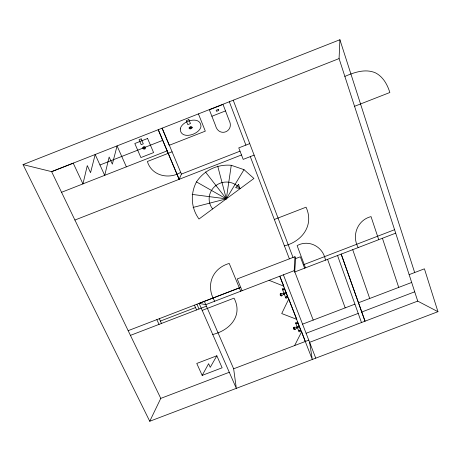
<?xml version="1.0" encoding="UTF-8"?>
<svg xmlns="http://www.w3.org/2000/svg" width="461" height="461" viewBox="0 0 461 461"><rect width="100%" height="100%" fill="white"/><g stroke="black" fill="none" stroke-linecap="round" stroke-linejoin="round"><path stroke-width="0.69" d="M437.95 311.688L417.729 301.125L339.077 58.593L339.907 39.732L23.05 164.6L149.75 421.268L437.95 311.688L424.42 268.815L409.143 274.658M242.083 290.701L237.225 278.94L294.936 256.719L294.193 270.665L294.7 271.99L395.688 233.162M294.7 271.99L295.645 258.592L294.936 256.719M193.061 207.433L226.316 198.852L231.266 165.292L244.007 169.66L253.93 178.47L199.002 219.015C191.044 208.147 190.145 193.776 196.484 181.916C204.09 170.305 217.483 164.041 231.272 165.292M82.968 183.847L87.29 165.608L90.558 172.673L95.185 154.516L104.693 175.347M104.728 175.336L109.153 157.04L112.351 164.133L117.077 145.93L126.372 166.847M240.025 151.173L181.421 174.079L179.185 179.306L158.29 129.685M149.75 421.268L160.774 398.385L229.284 372.281M294.625 345.554L301.655 331.741L305.338 341.474M202.177 375.398L208.614 363.689L210.245 367.342L216.837 355.783L222.133 367.792L202.177 375.398L196.761 363.452L216.837 355.783M192.145 194.404L226.316 198.852L244.007 169.665M204.338 301.361L233.652 368.794L236.326 388.352L199.112 303.373L240.705 287.37L128.17 330.658M23.05 164.6L51.603 171.636L339.077 58.593M51.626 171.688L73.236 163.194M211.887 116.258L225.515 110.905L223.015 104.434L209.352 109.81L215.494 125.432C218.756 138.052 235.029 131.529 229.031 120.119L225.515 110.905M99.968 164.992L162.681 140.369M344.857 76.411C354.353 72.337 365.481 68.424 375.554 72.89C383.108 76.78 387.453 84.651 389.845 92.511L354.549 106.307M82.934 183.864L167.193 150.839M61.549 192.295L82.951 183.899L73.218 163.154M172.091 151.813L147.393 161.494C151.64 175.831 168.761 179.727 180.7 172.356M249.735 143.607L238.763 147.9L243.201 159.385L254.115 155.126M74.907 220.041L241.489 154.965M274.324 219.471L306.041 207.191C314.373 225.17 302.128 241.443 284.425 245.886M295.645 258.592L300.324 256.794L304.612 268.181M303.338 264.798L394.57 229.711M160.388 321.069L195.522 307.556M130.44 335.377L206.424 306.162M202.183 310.386L234.05 298.14C243.293 315.739 229.618 330.491 212.74 334.49M282.61 289.808L284.616 289.076M285.918 292.412L283.117 293.49L280.72 293.461L280.248 293.778L280.173 294.965L280.53 295.674L281.688 295.922L283.434 294.297L286.235 293.225M285.566 297.339L287.543 296.579M297.841 322.936L295.887 323.68L297.852 322.965M302.56 324.146L354.924 304.156M358.479 302.773L411.673 282.455M299.114 326.186L296.36 327.241L294.009 327.224L293.542 327.529L293.467 328.681L293.813 329.361L294.942 329.598L296.665 328.019L299.42 326.97M298.74 330.952L300.687 330.209M361.764 312.022L414.71 291.819M306.127 333.268L358.226 313.394M233.652 368.794L308.778 340.16M417.718 301.096L309.613 342.321L312.299 359.465L279.775 276.208L283.826 286.172L269.074 280.323M199.112 303.373L205.773 304.663L294.32 270.619L313.221 320.078M196.484 181.916L226.316 198.852L217.701 166.087M205.462 171.947L226.322 198.852M51.603 171.636L160.774 398.385M156.844 319.629L159.045 324.377M159.287 318.689L161.483 323.443M196.916 304.214L199.019 309.008M194.467 305.159L196.576 309.948M214.734 301.217C205.497 285.964 211.853 268.406 229.232 263.438L240.728 291.225M158.198 129.72L179.099 179.341M162.18 128.152L181.421 174.079M162.059 128.216L169.222 145.307L205.312 131.149L198.432 113.907M283.313 293.415L283.63 294.222M296.55 327.166L296.861 327.95M283.93 293.179L282.224 288.811L284.212 288.05L287.918 297.535L285.941 298.296L284.247 293.985M297.161 326.935L295.513 322.723L297.466 321.974L301.045 331.131L299.097 331.874L297.466 327.713M283.4 274.819L315.762 358.145M229.319 101.754L245.897 145.111M250.294 156.619L289.381 258.857M233.237 100.21L293.023 257.451M305.476 267.847L297.115 245.609C309.101 239.04 323.392 246.992 325.443 260.171M327.564 259.353L345.18 307.856M337.533 255.521L361.493 322.556M341.209 254.109L365.014 321.179L341.175 254.12M352.711 249.689L369.722 298.48M358.214 247.569C351.438 235.611 357.459 220.001 371.03 216.612L378.735 239.68M382.423 238.268L398.725 287.405M339.907 39.732L414.67 272.543M212.625 208.96A17.172 16.677 -10.1 0 1 216.002 185.466A17.172 16.677 -10.1 0 1 240.089 188.682M180.257 128.907C180.343 140.219 199.434 134.825 200.973 126.602C200.973 115.233 181.738 120.626 180.257 128.907M286.54 296.861C285.981 297.011 286.621 295.922 286.54 296.861M299.696 330.485C299.149 330.629 299.783 329.575 299.696 330.485M280.593 293.916L280.714 295.086L281.734 295.881L280.778 293.45L280.593 293.916M293.882 327.662L293.991 328.797L294.994 329.557L294.066 327.212L293.882 327.662M144.921 147.762L144.345 148.661L143.406 148.067L143.988 147.163L144.921 147.762M142.922 147.387L142.841 148.183L143.671 149.122L144.91 149.053L145.411 148.442L145.301 147.215L144.662 146.707L143.849 146.604L142.922 147.387M191.54 127.507L190.693 128.377L189.702 128.002L190.549 127.132L191.54 127.507M192.231 127.322L191.995 128.02L190.745 128.844L189.811 128.878L189.004 128.187L189.246 127.49L190.497 126.666L191.43 126.631L192.231 127.322M288.77 298.982L281.723 313.555L296.821 319.364L288.77 298.982M238.579 184.446L235.617 187.685L239.818 188.451L238.579 184.446M188.86 119.624L186.209 120.667L187.811 124.62L190.462 123.577L188.86 119.624M141.164 138.894L139.049 139.723L141.181 144.662L143.296 143.832L141.164 138.894M218.312 109.39L216.146 110.242L216.566 111.332L218.739 110.479L218.312 109.39M147.572 138.502L134.802 143.521L140.91 157.558L153.599 152.585L147.572 138.502M283.976 289.842C283.348 290.355 283.555 288.886 283.976 289.842M297.224 323.703C296.613 324.21 296.815 322.781 297.224 323.703"/></g></svg>
